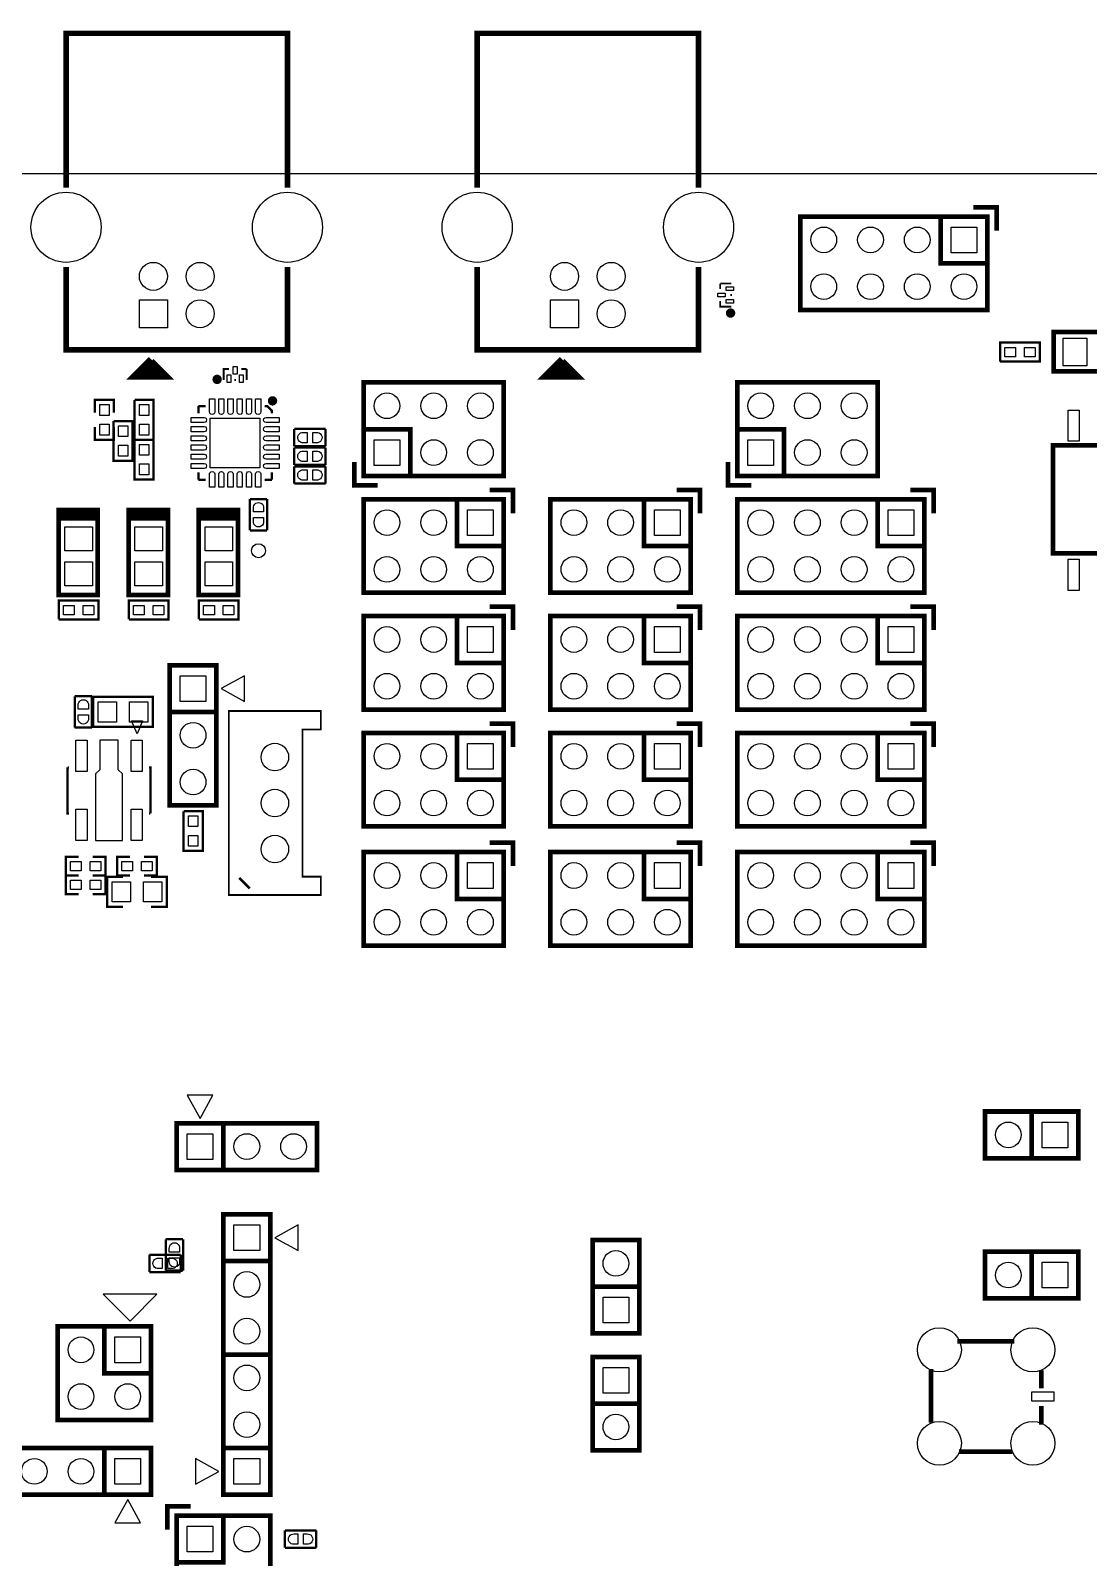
# Model space of a CAD drawing. Extents: x -163 to 81, y -104 to 74.
# Drawn here: x -86.6 to -29, y -9.1 to 73.9 of the extents above; entities that cross this region are included whole.
import ezdxf

# ---------------------------------------------------------------- set-up
doc = ezdxf.new("R2010")
doc.units = 0
for name, color, linetype in [('BG_OUTLINE', 254, 'CONTINUOUS'), ('PG_SILKSCREEN_TOP', 7, 'CONTINUOUS'), ('PIN_TOP', 143, 'CONTINUOUS')]:
    doc.layers.add(name, color=color, linetype=linetype)

msp = doc.modelspace()

# ---------------------------------------------------------------- linework, layer by layer
at = {"layer": 'BG_OUTLINE'}
msp.add_lwpolyline([(-125.323854, -63.92799), (74.676, -63.92799), (74.676, 66.072004), (-125.323854, 66.072004)], close=True, dxfattribs=at)
at = {"layer": 'PG_SILKSCREEN_TOP'}
for points, const_width in [([(-84.6328, 65.3288), (-84.6328, 73.7108), (-72.5932, 73.7108), (-72.5932, 65.3288)], 0.3048), ([(-62.2808, 65.3288), (-62.2808, 73.7108), (-50.2412, 73.7108), (-50.2412, 65.3288)], 0.3048), ([(-35.306, 64.262), (-34.036, 64.262), (-34.036, 62.992)], 0.254), ([(-34.544, 58.674), (-44.704, 58.674), (-44.704, 63.754), (-34.544, 63.754), (-34.544, 58.674)], 0.254), ([(-34.544, 61.214), (-37.084, 61.214), (-37.084, 63.754)], 0.254), ([(-84.6328, 61.0108), (-84.6328, 56.515), (-72.5932, 56.515), (-72.5932, 61.0108)], 0.3048), ([(-62.2808, 61.0108), (-62.2808, 56.515), (-50.2412, 56.515), (-50.2412, 61.0108)], 0.3048), ([(-49.067974, 60.113672), (-49.067974, 59.817)], 0.100076), ([(-48.468026, 60.113672), (-49.067974, 60.113672)], 0.100076), ([(-49.067974, 59.1566), (-49.067974, 58.859928), (-48.468026, 58.859928)], 0.100076), ([(-48.468026, 59.436), (-48.468026, 59.5376)], 0.100076), ([(-26.5938, 57.4802), (-30.9372, 57.4802), (-30.9372, 55.3466), (-26.5684, 55.3466), (-26.5684, 57.4802), (-26.7716, 57.4802), (-26.7716, 55.3974)], 0.254), ([(-33.8455, 55.8673), (-31.6865, 55.8673), (-31.6865, 56.9087), (-33.8455, 56.9087), (-33.8455, 55.87492)], 0.127), ([(-75.7682, 55.468774), (-76.064872, 55.468774), (-76.064872, 54.868826)], 0.100076), ([(-75.4888, 54.868826), (-75.3872, 54.868826)], 0.100076), ([(-74.811128, 55.468774), (-75.1078, 55.468774)], 0.100076), ([(-74.811128, 54.868826), (-74.811128, 55.468774)], 0.100076), ([(-68.453, 54.737), (-60.833, 54.737), (-60.833, 49.657), (-68.453, 49.657), (-68.453, 54.737)], 0.254), ([(-48.133, 54.737), (-40.513, 54.737), (-40.513, 49.657), (-48.133, 49.657), (-48.133, 54.737)], 0.254), ([(-83.058, 53.086), (-83.058, 53.7845), (-82.042, 53.7845), (-82.042, 53.086)], 0.127), ([(-80.9117, 53.7845), (-80.9117, 51.6255), (-79.8703, 51.6255), (-79.8703, 53.7845), (-80.90408, 53.7845)], 0.127), ([(-77.437996, 53.450236), (-77.0382, 53.450236)], 0.127), ([(-77.437996, 53.05044), (-77.437996, 53.450236)], 0.127), ([(-73.8378, 53.450236), (-73.692004, 53.450236), (-73.438004, 53.196236), (-73.438004, 53.05044)], 0.127), ([(-83.058, 52.324), (-83.058, 51.6255), (-82.042, 51.6255), (-82.042, 52.324)], 0.127), ([(-82.0547, 52.6415), (-82.0547, 50.4825), (-81.0133, 50.4825), (-81.0133, 52.6415), (-82.04708, 52.6415)], 0.127), ([(-68.453, 52.197), (-65.913, 52.197), (-65.913, 49.657)], 0.254), ([(-48.133, 52.197), (-45.593, 52.197), (-45.593, 49.657)], 0.254), ([(-80.9117, 51.6255), (-80.9117, 49.4665), (-79.8703, 49.4665), (-79.8703, 51.6255), (-80.90408, 51.6255)], 0.127), ([(-70.5231, 52.2097), (-72.2249, 52.2097)], 0.127), ([(-72.2249, 51.2699), (-72.2249, 52.2097)], 0.127), ([(-70.5231, 51.2699), (-70.5231, 52.2097)], 0.127), ([(-70.5231, 51.2699), (-72.2249, 51.2699)], 0.127), ([(-70.5231, 51.1937), (-72.2249, 51.1937)], 0.127), ([(-72.2249, 50.2539), (-72.2249, 51.1937)], 0.127), ([(-70.5231, 50.2539), (-70.5231, 51.1937)], 0.127), ([(-24.919686, 49.76495), (-24.919686, 45.451014), (-30.969458, 45.451014), (-30.969458, 51.32197), (-24.919686, 51.32197), (-24.919686, 49.76495)], 0.249936), ([(-77.437996, 49.450244), (-77.437996, 49.85004)], 0.127), ([(-73.438004, 49.85004), (-73.438004, 49.450244)], 0.127), ([(-70.5231, 50.2539), (-72.2249, 50.2539)], 0.127), ([(-70.5231, 50.1777), (-72.2249, 50.1777)], 0.127), ([(-72.2249, 49.2379), (-72.2249, 50.1777)], 0.127), ([(-70.5231, 49.2379), (-70.5231, 50.1777)], 0.127), ([(-67.691, 49.149), (-68.961, 49.149), (-68.961, 50.419)], 0.254), ([(-47.371, 49.149), (-48.641, 49.149), (-48.641, 50.419)], 0.254), ([(-77.0382, 49.450244), (-77.437996, 49.450244)], 0.127), ([(-73.438004, 49.450244), (-73.8378, 49.450244)], 0.127), ([(-70.5231, 49.2379), (-72.2249, 49.2379)], 0.127), ([(-61.595, 48.895), (-60.325, 48.895), (-60.325, 47.625)], 0.254), ([(-51.435, 48.895), (-50.165, 48.895), (-50.165, 47.625)], 0.254), ([(-38.735, 48.895), (-37.465, 48.895), (-37.465, 47.625)], 0.254), ([(-74.6379, 46.6979), (-74.6379, 48.3997)], 0.127), ([(-74.6379, 48.3997), (-73.6981, 48.3997)], 0.127), ([(-73.6981, 46.6979), (-73.6981, 48.3997)], 0.127), ([(-60.833, 43.307), (-68.453, 43.307), (-68.453, 48.387), (-60.833, 48.387), (-60.833, 43.307)], 0.254), ([(-60.833, 45.847), (-63.373, 45.847), (-63.373, 48.387)], 0.254), ([(-50.673, 43.307), (-58.293, 43.307), (-58.293, 48.387), (-50.673, 48.387), (-50.673, 43.307)], 0.254), ([(-50.673, 45.847), (-53.213, 45.847), (-53.213, 48.387)], 0.254), ([(-37.973, 43.307), (-48.133, 43.307), (-48.133, 48.387), (-37.973, 48.387), (-37.973, 43.307)], 0.254), ([(-37.973, 45.847), (-40.513, 45.847), (-40.513, 48.387)], 0.254), ([(-82.9056, 47.5488), (-82.9056, 47.8028), (-85.0392, 47.8028), (-85.0392, 47.3456)], 0.254), ([(-85.0392, 47.5234), (-85.0392, 43.18), (-82.9056, 43.18), (-82.9056, 47.5488), (-85.0392, 47.5488), (-85.0392, 47.3456), (-82.9564, 47.3456)], 0.254), ([(-79.0956, 47.5488), (-79.0956, 47.8028), (-81.2292, 47.8028), (-81.2292, 47.3456)], 0.254), ([(-81.2292, 47.5234), (-81.2292, 43.18), (-79.0956, 43.18), (-79.0956, 47.5488), (-81.2292, 47.5488), (-81.2292, 47.3456), (-79.1464, 47.3456)], 0.254), ([(-75.2856, 47.5488), (-75.2856, 47.8028), (-77.4192, 47.8028), (-77.4192, 47.3456)], 0.254), ([(-77.4192, 47.5234), (-77.4192, 43.18), (-75.2856, 43.18), (-75.2856, 47.5488), (-77.4192, 47.5488), (-77.4192, 47.3456), (-75.3364, 47.3456)], 0.254), ([(-74.6379, 46.6979), (-73.6981, 46.6979)], 0.127), ([(-85.0265, 41.8465), (-82.8675, 41.8465), (-82.8675, 42.8879), (-85.0265, 42.8879), (-85.0265, 41.85412)], 0.127), ([(-81.2165, 41.8465), (-79.0575, 41.8465), (-79.0575, 42.8879), (-81.2165, 42.8879), (-81.2165, 41.85412)], 0.127), ([(-77.4065, 41.8465), (-75.2475, 41.8465), (-75.2475, 42.8879), (-77.4065, 42.8879), (-77.4065, 41.85412)], 0.127), ([(-61.595, 42.545), (-60.325, 42.545), (-60.325, 41.275)], 0.254), ([(-51.435, 42.545), (-50.165, 42.545), (-50.165, 41.275)], 0.254), ([(-38.735, 42.545), (-37.465, 42.545), (-37.465, 41.275)], 0.254), ([(-60.833, 36.957), (-68.453, 36.957), (-68.453, 42.037), (-60.833, 42.037), (-60.833, 36.957)], 0.254), ([(-60.833, 39.497), (-63.373, 39.497), (-63.373, 42.037)], 0.254), ([(-50.673, 36.957), (-58.293, 36.957), (-58.293, 42.037), (-50.673, 42.037), (-50.673, 36.957)], 0.254), ([(-50.673, 39.497), (-53.213, 39.497), (-53.213, 42.037)], 0.254), ([(-37.973, 36.957), (-48.133, 36.957), (-48.133, 42.037), (-37.973, 42.037), (-37.973, 36.957)], 0.254), ([(-37.973, 39.497), (-40.513, 39.497), (-40.513, 42.037)], 0.254), ([(-76.454, 39.37), (-76.454, 31.75), (-78.994, 31.75), (-78.994, 39.37), (-76.454, 39.37)], 0.254), ([(-84.1629, 35.9791), (-84.1629, 37.6809)], 0.127), ([(-84.1629, 37.6809), (-83.2231, 37.6809)], 0.127), ([(-83.2231, 35.9791), (-83.2231, 37.6809)], 0.127), ([(-83.150456, 37.646864), (-79.917544, 37.646864), (-79.917544, 36.013136), (-83.150456, 36.013136), (-83.150456, 37.646864)], 0.127), ([(-76.454, 36.83), (-78.994, 36.83)], 0.254), ([(-70.778878, 26.87701), (-75.779122, 26.87701), (-75.779122, 36.87699), (-70.778878, 36.87699), (-70.778878, 35.876992), (-71.778876, 35.876992), (-71.778876, 27.877008), (-70.778878, 27.877008), (-70.778878, 26.87701)], 0.100076), ([(-84.1629, 35.9791), (-83.2231, 35.9791)], 0.127), ([(-60.833, 30.607), (-68.453, 30.607), (-68.453, 35.687), (-60.833, 35.687), (-60.833, 30.607)], 0.254), ([(-60.833, 33.147), (-63.373, 33.147), (-63.373, 35.687)], 0.254), ([(-61.595, 36.195), (-60.325, 36.195), (-60.325, 34.925)], 0.254), ([(-50.673, 30.607), (-58.293, 30.607), (-58.293, 35.687), (-50.673, 35.687), (-50.673, 30.607)], 0.254), ([(-50.673, 33.147), (-53.213, 33.147), (-53.213, 35.687)], 0.254), ([(-51.435, 36.195), (-50.165, 36.195), (-50.165, 34.925)], 0.254), ([(-37.973, 30.607), (-48.133, 30.607), (-48.133, 35.687), (-37.973, 35.687), (-37.973, 30.607)], 0.254), ([(-37.973, 33.147), (-40.513, 33.147), (-40.513, 35.687)], 0.254), ([(-38.735, 36.195), (-37.465, 36.195), (-37.465, 34.925)], 0.254), ([(-84.544154, 33.81121), (-84.544154, 31.311342), (-84.467446, 31.311342)], 0.127), ([(-84.467446, 33.81121), (-84.544154, 33.81121)], 0.127), ([(-80.04429, 31.311342), (-80.04429, 33.81121), (-80.120998, 33.81121)], 0.127), ([(-80.120998, 31.311342), (-80.04429, 31.311342)], 0.127), ([(-78.2447, 31.4325), (-78.2447, 29.2735), (-77.2033, 29.2735), (-77.2033, 31.4325), (-78.23708, 31.4325)], 0.127), ([(-60.833, 24.13), (-68.453, 24.13), (-68.453, 29.21), (-60.833, 29.21), (-60.833, 24.13)], 0.254), ([(-60.833, 26.67), (-63.373, 26.67), (-63.373, 29.21)], 0.254), ([(-61.595, 29.718), (-60.325, 29.718), (-60.325, 28.448)], 0.254), ([(-50.673, 24.13), (-58.293, 24.13), (-58.293, 29.21), (-50.673, 29.21), (-50.673, 24.13)], 0.254), ([(-50.673, 26.67), (-53.213, 26.67), (-53.213, 29.21)], 0.254), ([(-51.435, 29.718), (-50.165, 29.718), (-50.165, 28.448)], 0.254), ([(-37.973, 24.13), (-48.133, 24.13), (-48.133, 29.21), (-37.973, 29.21), (-37.973, 24.13)], 0.254), ([(-37.973, 26.67), (-40.513, 26.67), (-40.513, 29.21)], 0.254), ([(-38.735, 29.718), (-37.465, 29.718), (-37.465, 28.448)], 0.254), ([(-83.947, 28.956), (-84.6455, 28.956), (-84.6455, 27.94), (-83.947, 27.94)], 0.127), ([(-83.185, 28.956), (-82.4865, 28.956), (-82.4865, 27.94), (-83.185, 27.94)], 0.127), ([(-81.153, 27.94), (-81.8515, 27.94), (-81.8515, 28.956), (-81.153, 28.956)], 0.127), ([(-80.391, 27.94), (-79.6925, 27.94), (-79.6925, 28.956), (-80.391, 28.956)], 0.127), ([(-83.947, 27.94), (-84.6455, 27.94), (-84.6455, 26.924), (-83.947, 26.924)], 0.127), ([(-83.185, 27.94), (-82.4865, 27.94), (-82.4865, 26.924), (-83.185, 26.924)], 0.127), ([(-81.534, 26.23439), (-82.388456, 26.23439), (-82.388456, 27.86761), (-81.534, 27.86761)], 0.127), ([(-80.01, 26.23439), (-79.155544, 26.23439), (-79.155544, 27.86761), (-80.01, 27.86761)], 0.127), ([(-74.878946, 27.577034), (-74.979022, 27.476958)], 0.8001), ([(-29.591, 12.573), (-34.671, 12.573), (-34.671, 15.113), (-29.591, 15.113), (-29.591, 12.573)], 0.254), ([(-32.131, 12.573), (-32.131, 15.113)], 0.254), ([(-78.613, 14.478), (-70.993, 14.478), (-70.993, 11.938), (-78.613, 11.938), (-78.613, 14.478)], 0.254), ([(-76.073, 14.478), (-76.073, 11.938)], 0.254), ([(-73.533, 9.525), (-73.533, 1.905), (-76.073, 1.905), (-76.073, 9.525), (-73.533, 9.525)], 0.254), ([(-78.2701, 8.1661), (-79.2099, 8.1661)], 0.127), ([(-79.2099, 8.1661), (-79.2099, 6.4643)], 0.127), ([(-78.2701, 8.1661), (-78.2701, 6.4643)], 0.127), ([(-56.007, 3.048), (-56.007, 8.128), (-53.467, 8.128), (-53.467, 3.048), (-56.007, 3.048)], 0.254), ([(-29.591, 4.953), (-34.671, 4.953), (-34.671, 7.493), (-29.591, 7.493), (-29.591, 4.953)], 0.254), ([(-32.131, 4.953), (-32.131, 7.493)], 0.254), ([(-80.0989, 7.3279), (-78.3971, 7.3279)], 0.127), ([(-80.0989, 7.3279), (-80.0989, 6.3881)], 0.127), ([(-78.3971, 7.3279), (-78.3971, 6.3881)], 0.127), ([(-73.533, 6.985), (-76.073, 6.985)], 0.254), ([(-80.0989, 6.3881), (-78.3971, 6.3881)], 0.127), ([(-78.2701, 6.4643), (-79.2099, 6.4643)], 0.127), ([(-56.007, 5.588), (-53.467, 5.588)], 0.254), ([(-80.01, -1.651), (-85.09, -1.651), (-85.09, 3.429), (-80.01, 3.429), (-80.01, -1.651)], 0.254), ([(-80.01, 0.889), (-82.55, 0.889), (-82.55, 3.429)], 0.254), ([(-36.1823, 2.6162), (-33.0835, 2.6162)], 0.254), ([(-76.073, -5.715), (-76.073, 1.905), (-73.533, 1.905), (-73.533, -5.715), (-76.073, -5.715)], 0.254), ([(-53.467, 1.778), (-53.467, -3.302), (-56.007, -3.302), (-56.007, 1.778), (-53.467, 1.778)], 0.254), ([(-37.6047, -1.8034), (-37.6047, 1.1176)], 0.254), ([(-31.6103, 0.0762), (-31.6103, 1.0414)], 0.254), ([(-53.467, -0.762), (-56.007, -0.762)], 0.254), ([(-31.6103, -1.905), (-31.6103, -0.889)], 0.254), ([(-80.01, -5.715), (-87.63, -5.715), (-87.63, -3.175), (-80.01, -3.175), (-80.01, -5.715)], 0.254), ([(-82.55, -5.715), (-82.55, -3.175)], 0.254), ([(-76.073, -3.175), (-73.533, -3.175)], 0.254), ([(-36.0807, -3.3782), (-33.1851, -3.3782)], 0.254), ([(-79.121, -7.62), (-79.121, -6.35), (-77.851, -6.35)], 0.254), ([(-73.533, -6.858), (-73.533, -37.338), (-78.613, -37.338), (-78.613, -6.858), (-73.533, -6.858)], 0.254), ([(-76.073, -6.858), (-76.073, -9.398), (-78.613, -9.398)], 0.254), ([(-71.0311, -7.6581), (-72.7329, -7.6581)], 0.127), ([(-72.7329, -8.5979), (-72.7329, -7.6581)], 0.127), ([(-71.0311, -8.5979), (-71.0311, -7.6581)], 0.127), ([(-71.0311, -8.5979), (-72.7329, -8.5979)], 0.127)]:
    msp.add_lwpolyline(points, dxfattribs=dict(at, const_width=const_width))
at = {"layer": 'PG_SILKSCREEN_TOP', "const_width": 0.254}
for points in [[(-48.375824, 58.507884, 1.000339), (-48.630078, 58.50763, 0.999661), (-48.375824, 58.507884)], [(-76.289916, 54.903878, 1.000385), (-76.54417, 54.903624, 0.999615), (-76.289916, 54.903878)], [(-73.279, 53.736494, 1.000197), (-73.533, 53.73624, 0.999803), (-73.279, 53.736494)]]:
    msp.add_lwpolyline(points, format="xyb", dxfattribs=at)
at = {"layer": 'PG_SILKSCREEN_TOP'}
for points in [[(-80.0608, 55.8292, 0.508, 0.508, 0), (-79.375, 55.1434, 0.508, 0.508, 0), (-80.7466, 55.1434, 0.508, 0.508, 0), (-80.0608, 55.8292, 0.3048, 0.3048, 0), (-80.0354, 55.8038, 0.3048, 0.3048, 0), (-80.0354, 55.2196, 0.3048, 0.3048, 0)], [(-57.7088, 55.8292, 0.508, 0.508, 0), (-57.023, 55.1434, 0.508, 0.508, 0), (-58.3946, 55.1434, 0.508, 0.508, 0), (-57.7088, 55.8292, 0.3048, 0.3048, 0), (-57.6834, 55.8038, 0.3048, 0.3048, 0), (-57.6834, 55.2196, 0.3048, 0.3048, 0)]]:
    msp.add_lwpolyline(points, format="xyseb", dxfattribs=at)
for points in [[(-76.2, 38.1), (-74.93, 37.4015), (-74.93, 38.7985)], [(-80.470248, 36.340288), (-80.770222, 35.640264), (-81.070196, 36.340288)], [(-77.343, 14.732), (-76.6445, 16.002), (-78.0415, 16.002)], [(-73.279, 8.255), (-72.009, 7.5565), (-72.009, 8.9535)], [(-81.153, 3.712464), (-79.687928, 5.177536), (-82.618072, 5.177536)], [(-76.327, -4.445), (-77.597, -3.7465), (-77.597, -5.1435)], [(-81.28, -5.969), (-81.9785, -7.239), (-80.5815, -7.239)]]:
    msp.add_lwpolyline(points, close=True, dxfattribs=at)
at = {"layer": 'PIN_TOP'}
for points in [[(-35.1155, 63.1825), (-35.1155, 61.7855), (-36.5125, 61.7855), (-36.5125, 63.1825)], [(-48.339756, 59.725306), (-48.746156, 59.725306), (-48.746156, 59.928506), (-48.339756, 59.928506)], [(-79.121, 59.2328), (-79.121, 57.7088), (-80.645, 57.7088), (-80.645, 59.2328)], [(-56.769, 59.2328), (-56.769, 57.7088), (-58.293, 57.7088), (-58.293, 59.2328)], [(-48.789844, 59.3852), (-49.196244, 59.3852), (-49.196244, 59.5884), (-48.789844, 59.5884)], [(-48.339756, 59.045094), (-48.746156, 59.045094), (-48.746156, 59.248294), (-48.339756, 59.248294)], [(-33.5915, 56.134), (-33.5915, 56.642), (-33.0073, 56.642), (-33.0073, 56.134)], [(-32.5247, 56.134), (-32.5247, 56.642), (-31.9405, 56.642), (-31.9405, 56.134)], [(-29.13126, 57.1373), (-29.13126, 55.6387), (-30.42666, 55.6387), (-30.42666, 57.1373)], [(-75.879706, 54.740556), (-75.879706, 55.146956), (-75.676506, 55.146956), (-75.676506, 54.740556)], [(-75.5396, 55.190644), (-75.5396, 55.597044), (-75.3364, 55.597044), (-75.3364, 55.190644)], [(-75.199494, 54.740556), (-75.199494, 55.146956), (-74.996294, 55.146956), (-74.996294, 54.740556)], [(-82.296, 52.9463), (-82.804, 52.9463), (-82.804, 53.5305), (-82.296, 53.5305)], [(-80.645, 53.5305), (-80.137, 53.5305), (-80.137, 52.9463), (-80.645, 52.9463)], [(-30.149546, 53.237003), (-29.549598, 53.237003), (-29.549598, 51.536981), (-30.149546, 51.536981)], [(-82.296, 51.8795), (-82.804, 51.8795), (-82.804, 52.4637), (-82.296, 52.4637)], [(-81.788, 52.3875), (-81.28, 52.3875), (-81.28, 51.8033), (-81.788, 51.8033)], [(-80.645, 52.4637), (-80.137, 52.4637), (-80.137, 51.8795), (-80.645, 51.8795)], [(-76.78801, 50.10023), (-76.78801, 52.80025), (-74.08799, 52.80025), (-74.08799, 50.10023)], [(-67.8815, 50.2285), (-67.8815, 51.6255), (-66.4845, 51.6255), (-66.4845, 50.2285)], [(-47.5615, 50.2285), (-47.5615, 51.6255), (-46.1645, 51.6255), (-46.1645, 50.2285)], [(-81.788, 51.3207), (-81.28, 51.3207), (-81.28, 50.7365), (-81.788, 50.7365)], [(-80.645, 51.3715), (-80.137, 51.3715), (-80.137, 50.7873), (-80.645, 50.7873)], [(-80.645, 50.3047), (-80.137, 50.3047), (-80.137, 49.7205), (-80.645, 49.7205)], [(-61.4045, 47.8155), (-61.4045, 46.4185), (-62.8015, 46.4185), (-62.8015, 47.8155)], [(-51.2445, 47.8155), (-51.2445, 46.4185), (-52.6415, 46.4185), (-52.6415, 47.8155)], [(-38.5445, 47.8155), (-38.5445, 46.4185), (-39.9415, 46.4185), (-39.9415, 47.8155)], [(-84.6963, 46.88586), (-83.1977, 46.88586), (-83.1977, 45.59046), (-84.6963, 45.59046)], [(-80.8863, 46.88586), (-79.3877, 46.88586), (-79.3877, 45.59046), (-80.8863, 45.59046)], [(-77.0763, 46.88586), (-75.5777, 46.88586), (-75.5777, 45.59046), (-77.0763, 45.59046)], [(-84.6963, 44.98594), (-83.1977, 44.98594), (-83.1977, 43.69054), (-84.6963, 43.69054)], [(-80.8863, 44.98594), (-79.3877, 44.98594), (-79.3877, 43.69054), (-80.8863, 43.69054)], [(-77.0763, 44.98594), (-75.5777, 44.98594), (-75.5777, 43.69054), (-77.0763, 43.69054)], [(-30.149546, 45.136943), (-29.549598, 45.136943), (-29.549598, 43.436921), (-30.149546, 43.436921)], [(-84.7725, 42.1132), (-84.7725, 42.6212), (-84.1883, 42.6212), (-84.1883, 42.1132)], [(-83.7057, 42.1132), (-83.7057, 42.6212), (-83.1215, 42.6212), (-83.1215, 42.1132)], [(-80.9625, 42.1132), (-80.9625, 42.6212), (-80.3783, 42.6212), (-80.3783, 42.1132)], [(-79.8957, 42.1132), (-79.8957, 42.6212), (-79.3115, 42.6212), (-79.3115, 42.1132)], [(-77.1525, 42.1132), (-77.1525, 42.6212), (-76.5683, 42.6212), (-76.5683, 42.1132)], [(-76.0857, 42.1132), (-76.0857, 42.6212), (-75.5015, 42.6212), (-75.5015, 42.1132)], [(-61.4045, 41.4655), (-61.4045, 40.0685), (-62.8015, 40.0685), (-62.8015, 41.4655)], [(-51.2445, 41.4655), (-51.2445, 40.0685), (-52.6415, 40.0685), (-52.6415, 41.4655)], [(-38.5445, 41.4655), (-38.5445, 40.0685), (-39.9415, 40.0685), (-39.9415, 41.4655)], [(-78.4225, 38.7985), (-77.0255, 38.7985), (-77.0255, 37.4015), (-78.4225, 37.4015)], [(-82.88401, 36.279836), (-82.88401, 37.37991), (-81.884012, 37.37991), (-81.884012, 36.279836)], [(-81.184242, 36.279836), (-81.184242, 37.37991), (-80.184244, 37.37991), (-80.184244, 36.279836)], [(-84.098892, 33.584388), (-84.098892, 35.286188), (-83.489292, 35.286188), (-83.489292, 33.584388)], [(-81.564988, 29.836364), (-81.564988, 33.46577), (-81.790032, 33.690814), (-81.790032, 35.286188), (-82.798666, 35.286188), (-82.798666, 33.690814), (-83.023456, 33.466024), (-83.023456, 29.836364)], [(-81.098898, 33.584388), (-81.098898, 35.286188), (-80.489298, 35.286188), (-80.489298, 33.584388)], [(-61.4045, 35.1155), (-61.4045, 33.7185), (-62.8015, 33.7185), (-62.8015, 35.1155)], [(-51.2445, 35.1155), (-51.2445, 33.7185), (-52.6415, 33.7185), (-52.6415, 35.1155)], [(-38.5445, 35.1155), (-38.5445, 33.7185), (-39.9415, 33.7185), (-39.9415, 35.1155)], [(-83.489546, 31.538164), (-83.489546, 29.836364), (-84.099146, 29.836364), (-84.099146, 31.538164)], [(-80.489552, 31.538164), (-80.489552, 29.836364), (-81.099152, 29.836364), (-81.099152, 31.538164)], [(-77.978, 31.1785), (-77.47, 31.1785), (-77.47, 30.5943), (-77.978, 30.5943)], [(-77.978, 30.1117), (-77.47, 30.1117), (-77.47, 29.5275), (-77.978, 29.5275)], [(-84.3915, 28.194), (-84.3915, 28.702), (-83.8073, 28.702), (-83.8073, 28.194)], [(-83.3247, 28.194), (-83.3247, 28.702), (-82.7405, 28.702), (-82.7405, 28.194)], [(-81.0133, 28.702), (-81.0133, 28.194), (-81.5975, 28.194), (-81.5975, 28.702)], [(-79.9465, 28.702), (-79.9465, 28.194), (-80.5307, 28.194), (-80.5307, 28.702)], [(-61.4045, 28.6385), (-61.4045, 27.2415), (-62.8015, 27.2415), (-62.8015, 28.6385)], [(-51.2445, 28.6385), (-51.2445, 27.2415), (-52.6415, 27.2415), (-52.6415, 28.6385)], [(-38.5445, 28.6385), (-38.5445, 27.2415), (-39.9415, 27.2415), (-39.9415, 28.6385)], [(-84.3915, 27.178), (-84.3915, 27.686), (-83.8073, 27.686), (-83.8073, 27.178)], [(-83.3247, 27.178), (-83.3247, 27.686), (-82.7405, 27.686), (-82.7405, 27.178)], [(-81.121885, 27.601037), (-81.121885, 26.500963), (-82.121883, 26.500963), (-82.121883, 27.601037)], [(-79.422117, 27.601037), (-79.422117, 26.500963), (-80.422115, 26.500963), (-80.422115, 27.601037)], [(-30.1625, 14.5415), (-30.1625, 13.1445), (-31.5595, 13.1445), (-31.5595, 14.5415)], [(-78.0415, 12.5095), (-78.0415, 13.9065), (-76.6445, 13.9065), (-76.6445, 12.5095)], [(-75.5015, 8.9535), (-74.1045, 8.9535), (-74.1045, 7.5565), (-75.5015, 7.5565)], [(-30.1625, 6.9215), (-30.1625, 5.5245), (-31.5595, 5.5245), (-31.5595, 6.9215)], [(-54.0385, 3.6195), (-55.4355, 3.6195), (-55.4355, 5.0165), (-54.0385, 5.0165)], [(-80.5815, 2.8575), (-80.5815, 1.4605), (-81.9785, 1.4605), (-81.9785, 2.8575)], [(-55.4355, 1.2065), (-54.0385, 1.2065), (-54.0385, -0.1905), (-55.4355, -0.1905)], [(-32.1183, -0.635), (-32.1183, -0.127), (-30.9245, -0.127), (-30.9245, -0.635)], [(-80.5815, -3.7465), (-80.5815, -5.1435), (-81.9785, -5.1435), (-81.9785, -3.7465)], [(-74.1045, -5.1435), (-75.5015, -5.1435), (-75.5015, -3.7465), (-74.1045, -3.7465)], [(-78.0415, -7.4295), (-76.6445, -7.4295), (-76.6445, -8.8265), (-78.0415, -8.8265)]]:
    msp.add_lwpolyline(points, close=True, dxfattribs=at)
for points in [[(-76.827888, 53.84927), (-76.54798, 53.84927), (-76.54798, 53.13934, -1.000086), (-76.827888, 53.13934)], [(-76.328016, 53.84927), (-76.048108, 53.84927), (-76.048108, 53.13934, -1.000086), (-76.328016, 53.13934)], [(-75.82789, 53.84927), (-75.547982, 53.84927), (-75.547982, 53.13934, -1.000086), (-75.82789, 53.13934)], [(-75.328018, 53.84927), (-75.04811, 53.84927), (-75.04811, 53.13934, -1.000086), (-75.328018, 53.13934)], [(-74.827892, 53.84927), (-74.547984, 53.84927), (-74.547984, 53.13934, -1.000086), (-74.827892, 53.13934)], [(-74.32802, 53.84927), (-74.048112, 53.84927), (-74.048112, 53.13934, -1.000086), (-74.32802, 53.13934)], [(-77.83703, 52.56022), (-77.83703, 52.840128), (-77.1271, 52.840128, -1.000086), (-77.1271, 52.56022)], [(-77.83703, 52.060348), (-77.83703, 52.340256), (-77.1271, 52.340256, -1.000086), (-77.1271, 52.060348)], [(-73.03897, 52.840128), (-73.03897, 52.56022), (-73.7489, 52.56022, -1.000086), (-73.7489, 52.840128)], [(-73.03897, 52.340256), (-73.03897, 52.060348), (-73.7489, 52.060348, -1.000086), (-73.7489, 52.340256)], [(-77.83703, 51.560222), (-77.83703, 51.84013), (-77.1271, 51.84013, -1.000086), (-77.1271, 51.560222)], [(-73.03897, 51.84013), (-73.03897, 51.560222), (-73.7489, 51.560222, -1.000086), (-73.7489, 51.84013)], [(-71.5264, 51.576986), (-71.5264, 51.4604), (-71.72833, 51.4604, -1.1), (-71.72833, 52.0192), (-71.5264, 52.0192)], [(-71.2216, 51.902614), (-71.2216, 52.0192), (-71.01967, 52.0192, -1.1), (-71.01967, 51.4604), (-71.2216, 51.4604)], [(-77.83703, 51.06035), (-77.83703, 51.340258), (-77.1271, 51.340258, -1.000086), (-77.1271, 51.06035)], [(-77.83703, 50.560224), (-77.83703, 50.840132), (-77.1271, 50.840132, -1.000086), (-77.1271, 50.560224)], [(-73.03897, 51.340258), (-73.03897, 51.06035), (-73.7489, 51.06035, -1.000086), (-73.7489, 51.340258)], [(-73.03897, 50.840132), (-73.03897, 50.560224), (-73.7489, 50.560224, -1.000086), (-73.7489, 50.840132)], [(-71.5264, 50.560986), (-71.5264, 50.4444), (-71.72833, 50.4444, -1.1), (-71.72833, 51.0032), (-71.5264, 51.0032)], [(-71.2216, 50.886614), (-71.2216, 51.0032), (-71.01967, 51.0032, -1.1), (-71.01967, 50.4444), (-71.2216, 50.4444)], [(-77.83703, 50.060352), (-77.83703, 50.34026), (-77.1271, 50.34026, -1.000086), (-77.1271, 50.060352)], [(-76.54798, 49.05121), (-76.827888, 49.05121), (-76.827888, 49.76114, -1.000086), (-76.54798, 49.76114)], [(-76.048108, 49.05121), (-76.328016, 49.05121), (-76.328016, 49.76114, -1.000086), (-76.048108, 49.76114)], [(-75.547982, 49.05121), (-75.82789, 49.05121), (-75.82789, 49.76114, -1.000086), (-75.547982, 49.76114)], [(-75.04811, 49.05121), (-75.328018, 49.05121), (-75.328018, 49.76114, -1.000086), (-75.04811, 49.76114)], [(-74.547984, 49.05121), (-74.827892, 49.05121), (-74.827892, 49.76114, -1.000086), (-74.547984, 49.76114)], [(-74.048112, 49.05121), (-74.32802, 49.05121), (-74.32802, 49.76114, -1.000086), (-74.048112, 49.76114)], [(-73.03897, 50.34026), (-73.03897, 50.060352), (-73.7489, 50.060352, -1.000086), (-73.7489, 50.34026)], [(-71.5264, 49.544986), (-71.5264, 49.4284), (-71.72833, 49.4284, -1.1), (-71.72833, 49.9872), (-71.5264, 49.9872)], [(-71.2216, 49.870614), (-71.2216, 49.9872), (-71.01967, 49.9872, -1.1), (-71.01967, 49.4284), (-71.2216, 49.4284)], [(-74.330814, 47.7012), (-74.4474, 47.7012), (-74.4474, 47.90313, -1.1), (-73.8886, 47.90313), (-73.8886, 47.7012)], [(-74.005186, 47.3964), (-73.8886, 47.3964), (-73.8886, 47.19447, -1.1), (-74.4474, 47.19447), (-74.4474, 47.3964)], [(-83.855814, 36.9824), (-83.9724, 36.9824), (-83.9724, 37.18433, -1.1), (-83.4136, 37.18433), (-83.4136, 36.9824)], [(-83.530186, 36.6776), (-83.4136, 36.6776), (-83.4136, 36.47567, -1.1), (-83.9724, 36.47567), (-83.9724, 36.6776)], [(-78.902814, 7.4676), (-79.0194, 7.4676), (-79.0194, 7.66953, -1.1), (-78.4606, 7.66953), (-78.4606, 7.4676)], [(-79.4004, 6.695186), (-79.4004, 6.5786), (-79.60233, 6.5786, -1.1), (-79.60233, 7.1374), (-79.4004, 7.1374)], [(-79.0956, 7.020814), (-79.0956, 7.1374), (-78.89367, 7.1374, -1.1), (-78.89367, 6.5786), (-79.0956, 6.5786)], [(-78.577186, 7.1628), (-78.4606, 7.1628), (-78.4606, 6.96087, -1.1), (-79.0194, 6.96087), (-79.0194, 7.1628)], [(-72.0344, -8.290814), (-72.0344, -8.4074), (-72.23633, -8.4074, -1.1), (-72.23633, -7.8486), (-72.0344, -7.8486)], [(-71.7296, -7.965186), (-71.7296, -7.8486), (-71.52767, -7.8486, -1.1), (-71.52767, -8.4074), (-71.7296, -8.4074)]]:
    msp.add_lwpolyline(points, format="xyb", close=True, dxfattribs=at)
for centre, radius in [((-84.6328, 63.1698), 1.905), ((-72.5932, 63.1698), 1.905), ((-62.2808, 63.1698), 1.905), ((-50.2412, 63.1698), 1.905), ((-43.434, 62.484), 0.6985), ((-40.894, 62.484), 0.6985), ((-38.354, 62.484), 0.6985), ((-79.883, 60.5028), 0.762), ((-77.343, 60.5028), 0.762), ((-57.531, 60.5028), 0.762), ((-54.991, 60.5028), 0.762), ((-43.434, 59.944), 0.6985), ((-40.894, 59.944), 0.6985), ((-38.354, 59.944), 0.6985), ((-35.814, 59.944), 0.6985), ((-77.343, 58.4708), 0.762), ((-54.991, 58.4708), 0.762), ((-67.183, 53.467), 0.6985), ((-64.643, 53.467), 0.6985), ((-62.103, 53.467), 0.6985), ((-46.863, 53.467), 0.6985), ((-44.323, 53.467), 0.6985), ((-41.783, 53.467), 0.6985), ((-64.643, 50.927), 0.6985), ((-62.103, 50.927), 0.6985), ((-44.323, 50.927), 0.6985), ((-41.783, 50.927), 0.6985), ((-67.183, 47.117), 0.6985), ((-64.643, 47.117), 0.6985), ((-57.023, 47.117), 0.6985), ((-54.483, 47.117), 0.6985), ((-46.863, 47.117), 0.6985), ((-44.323, 47.117), 0.6985), ((-41.783, 47.117), 0.6985), ((-74.168, 45.593), 0.381), ((-67.183, 44.577), 0.6985), ((-64.643, 44.577), 0.6985), ((-62.103, 44.577), 0.6985), ((-57.023, 44.577), 0.6985), ((-54.483, 44.577), 0.6985), ((-51.943, 44.577), 0.6985), ((-46.863, 44.577), 0.6985), ((-44.323, 44.577), 0.6985), ((-41.783, 44.577), 0.6985), ((-39.243, 44.577), 0.6985), ((-67.183, 40.767), 0.6985), ((-64.643, 40.767), 0.6985), ((-57.023, 40.767), 0.6985), ((-54.483, 40.767), 0.6985), ((-46.863, 40.767), 0.6985), ((-44.323, 40.767), 0.6985), ((-41.783, 40.767), 0.6985), ((-67.183, 38.227), 0.6985), ((-64.643, 38.227), 0.6985), ((-62.103, 38.227), 0.6985), ((-57.023, 38.227), 0.6985), ((-54.483, 38.227), 0.6985), ((-51.943, 38.227), 0.6985), ((-46.863, 38.227), 0.6985), ((-44.323, 38.227), 0.6985), ((-41.783, 38.227), 0.6985), ((-39.243, 38.227), 0.6985), ((-77.724, 35.56), 0.6985), ((-73.279, 34.377122), 0.750062), ((-67.183, 34.417), 0.6985), ((-64.643, 34.417), 0.6985), ((-57.023, 34.417), 0.6985), ((-54.483, 34.417), 0.6985), ((-46.863, 34.417), 0.6985), ((-44.323, 34.417), 0.6985), ((-41.783, 34.417), 0.6985), ((-77.724, 33.02), 0.6985), ((-73.279, 31.877), 0.750062), ((-67.183, 31.877), 0.6985), ((-64.643, 31.877), 0.6985), ((-62.103, 31.877), 0.6985), ((-57.023, 31.877), 0.6985), ((-54.483, 31.877), 0.6985), ((-51.943, 31.877), 0.6985), ((-46.863, 31.877), 0.6985), ((-44.323, 31.877), 0.6985), ((-41.783, 31.877), 0.6985), ((-39.243, 31.877), 0.6985), ((-73.279, 29.376878), 0.750062), ((-67.183, 27.94), 0.6985), ((-64.643, 27.94), 0.6985), ((-57.023, 27.94), 0.6985), ((-54.483, 27.94), 0.6985), ((-46.863, 27.94), 0.6985), ((-44.323, 27.94), 0.6985), ((-41.783, 27.94), 0.6985), ((-67.183, 25.4), 0.6985), ((-64.643, 25.4), 0.6985), ((-62.103, 25.4), 0.6985), ((-57.023, 25.4), 0.6985), ((-54.483, 25.4), 0.6985), ((-51.943, 25.4), 0.6985), ((-46.863, 25.4), 0.6985), ((-44.323, 25.4), 0.6985), ((-41.783, 25.4), 0.6985), ((-39.243, 25.4), 0.6985), ((-33.401, 13.843), 0.6985), ((-74.803, 13.208), 0.6985), ((-72.263, 13.208), 0.6985), ((-54.737, 6.858), 0.6985), ((-33.401, 6.223), 0.6985), ((-74.803, 5.715), 0.6985), ((-74.803, 3.175), 0.6985), ((-37.1475, 2.159), 1.1938), ((-32.0675, 2.159), 1.1938), ((-83.82, 2.159), 0.6985), ((-74.803, 0.635), 0.6985), ((-83.82, -0.381), 0.6985), ((-81.28, -0.381), 0.6985), ((-74.803, -1.905), 0.6985), ((-54.737, -2.032), 0.6985), ((-37.1475, -2.921), 1.1938), ((-32.0675, -2.921), 1.1938), ((-86.36, -4.445), 0.6985), ((-83.82, -4.445), 0.6985), ((-74.803, -8.128), 0.6985)]:
    msp.add_circle(centre, radius, dxfattribs=at)

doc.saveas('drawing.dxf')
